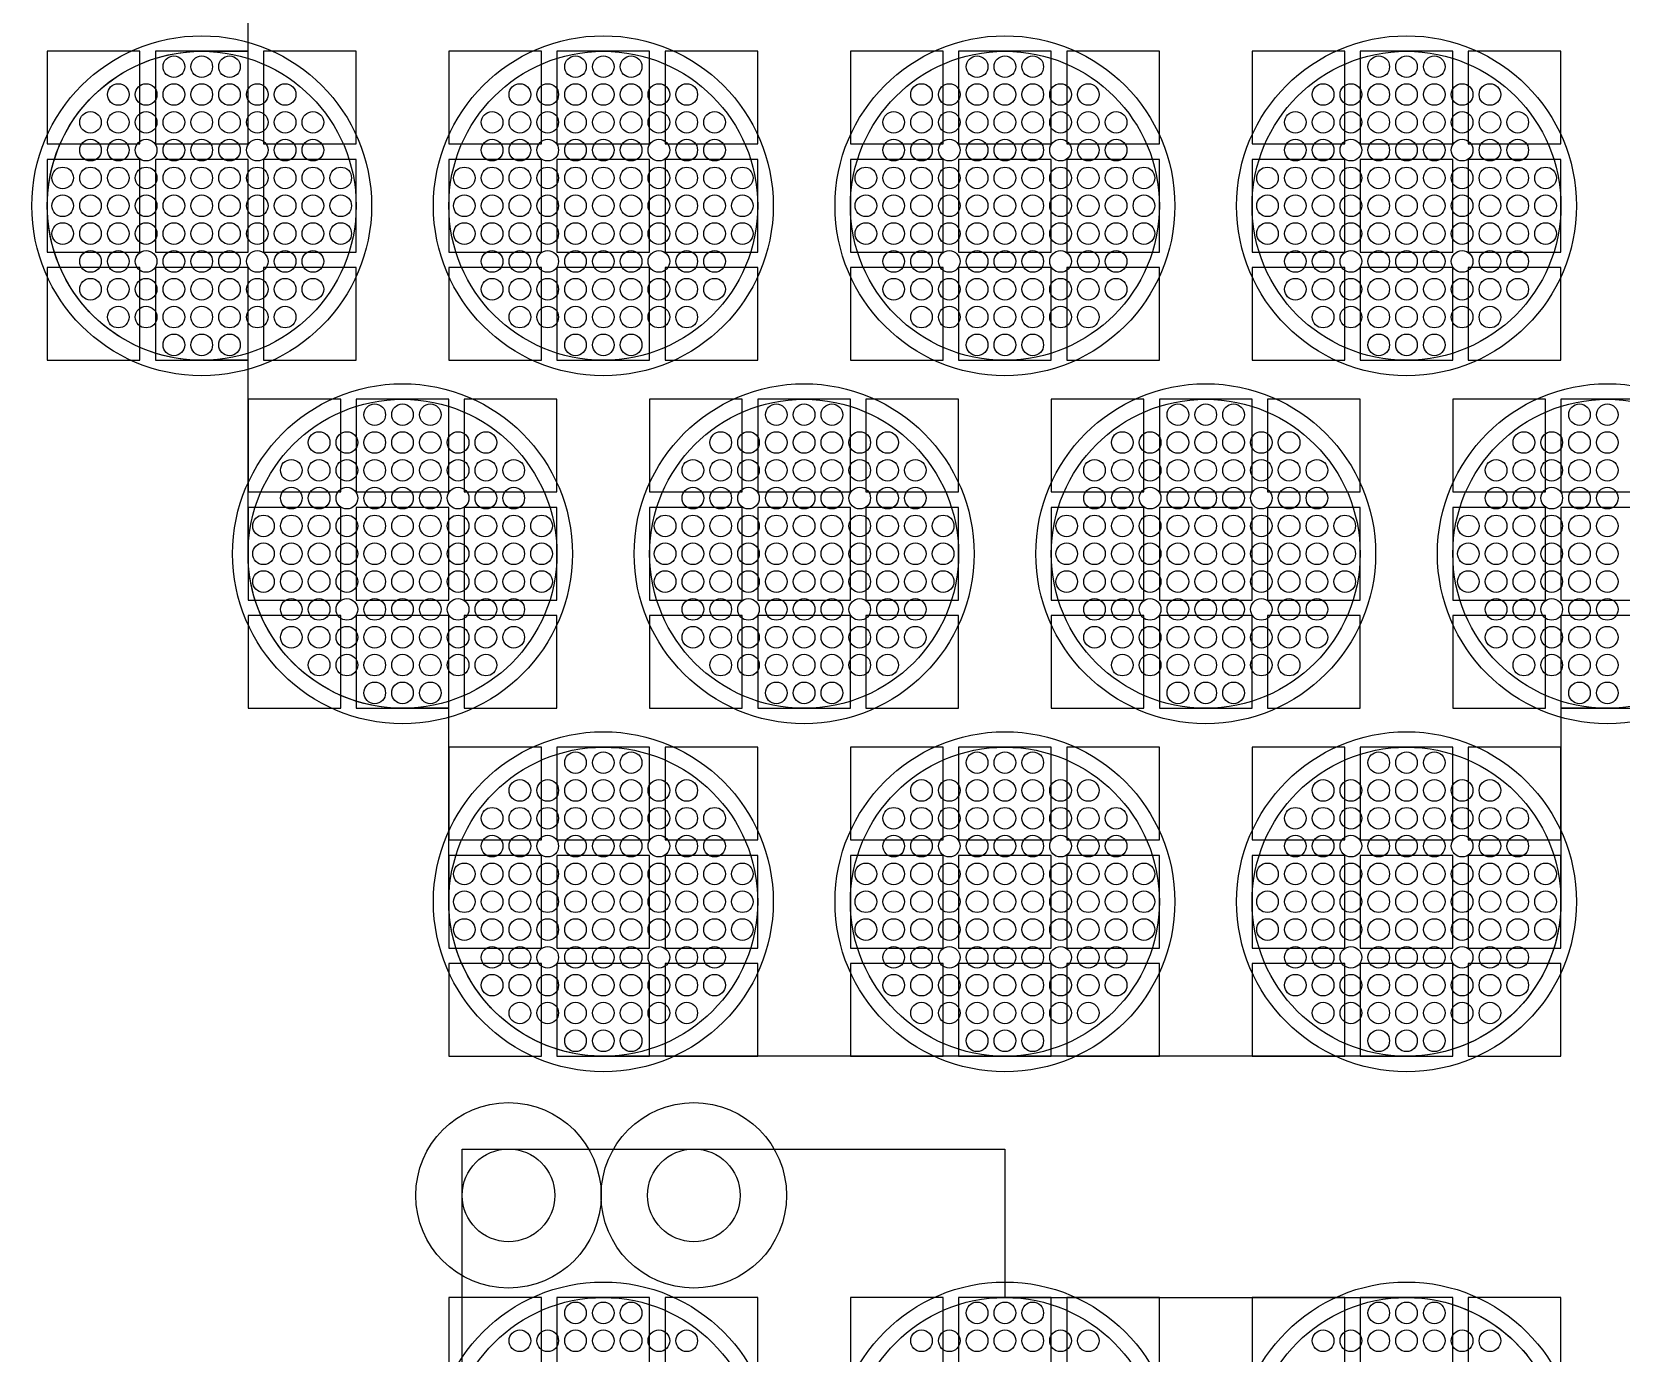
# Model space of a CAD drawing. Extents: x -49 to 54, y -38 to 38.
# Drawn here: x -43.96 to -38.82, y 10.43 to 14.7 of the extents above; entities that cross this region are included whole.
import ezdxf

# ---------------------------------------------------------------- set-up
doc = ezdxf.new("R2010")
doc.units = 0
for name, color, linetype in [('ADHESIVE_VIA_OPENINGS', 30, 'CONTINUOUS'), ('BACK_LAYER', 5, 'CONTINUOUS'), ('COND_LAYER_LOWER_ELECTRODE', 6, 'CONTINUOUS'), ('CONDUCTIVE_LAYER_BACK_LAYER', 2, 'CONTINUOUS'), ('EMITTER', 3, 'CONTINUOUS'), ('LOWER_ELECTRODE', 1, 'CONTINUOUS'), ('SUBSTRATE_VIA', 4, 'CONTINUOUS')]:
    doc.layers.add(name, color=color, linetype=linetype)

msp = doc.modelspace()

# ---------------------------------------------------------------- linework, layer by layer
at = {"layer": 'ADHESIVE_VIA_OPENINGS'}
for centre in [(-42.4209, 10.9366), (-41.8209, 10.9366)]:
    msp.add_circle(centre, 0.3, dxfattribs=at)
at = {"layer": 'BACK_LAYER'}
for points in [[(-43.9139, 14.3384), (-43.6139, 14.3384), (-43.6139, 14.6384), (-43.9139, 14.6384)], [(-43.5639, 14.3384), (-43.2639, 14.3384), (-43.2639, 14.6384), (-43.5639, 14.6384)], [(-43.2139, 14.3384), (-42.9139, 14.3384), (-42.9139, 14.6384), (-43.2139, 14.6384)], [(-42.6139, 14.3384), (-42.3139, 14.3384), (-42.3139, 14.6384), (-42.6139, 14.6384)], [(-42.2639, 14.3384), (-41.9639, 14.3384), (-41.9639, 14.6384), (-42.2639, 14.6384)], [(-41.9139, 14.3384), (-41.6139, 14.3384), (-41.6139, 14.6384), (-41.9139, 14.6384)], [(-41.3139, 14.3384), (-41.0139, 14.3384), (-41.0139, 14.6384), (-41.3139, 14.6384)], [(-40.9639, 14.3384), (-40.6639, 14.3384), (-40.6639, 14.6384), (-40.9639, 14.6384)], [(-40.6139, 14.3384), (-40.3139, 14.3384), (-40.3139, 14.6384), (-40.6139, 14.6384)], [(-40.0139, 14.3384), (-39.7139, 14.3384), (-39.7139, 14.6384), (-40.0139, 14.6384)], [(-39.6639, 14.3384), (-39.3639, 14.3384), (-39.3639, 14.6384), (-39.6639, 14.6384)], [(-39.3139, 14.3384), (-39.0139, 14.3384), (-39.0139, 14.6384), (-39.3139, 14.6384)], [(-43.9139, 13.9884), (-43.6139, 13.9884), (-43.6139, 14.2884), (-43.9139, 14.2884)], [(-43.5639, 13.9884), (-43.2639, 13.9884), (-43.2639, 14.2884), (-43.5639, 14.2884)], [(-43.2139, 13.9884), (-42.9139, 13.9884), (-42.9139, 14.2884), (-43.2139, 14.2884)], [(-42.6139, 13.9884), (-42.3139, 13.9884), (-42.3139, 14.2884), (-42.6139, 14.2884)], [(-42.2639, 13.9884), (-41.9639, 13.9884), (-41.9639, 14.2884), (-42.2639, 14.2884)], [(-41.9139, 13.9884), (-41.6139, 13.9884), (-41.6139, 14.2884), (-41.9139, 14.2884)], [(-41.3139, 13.9884), (-41.0139, 13.9884), (-41.0139, 14.2884), (-41.3139, 14.2884)], [(-40.9639, 13.9884), (-40.6639, 13.9884), (-40.6639, 14.2884), (-40.9639, 14.2884)], [(-40.6139, 13.9884), (-40.3139, 13.9884), (-40.3139, 14.2884), (-40.6139, 14.2884)], [(-40.0139, 13.9884), (-39.7139, 13.9884), (-39.7139, 14.2884), (-40.0139, 14.2884)], [(-39.6639, 13.9884), (-39.3639, 13.9884), (-39.3639, 14.2884), (-39.6639, 14.2884)], [(-39.3139, 13.9884), (-39.0139, 13.9884), (-39.0139, 14.2884), (-39.3139, 14.2884)], [(-43.9139, 13.6384), (-43.6139, 13.6384), (-43.6139, 13.9384), (-43.9139, 13.9384)], [(-43.5639, 13.6384), (-43.2639, 13.6384), (-43.2639, 13.9384), (-43.5639, 13.9384)], [(-43.2139, 13.6384), (-42.9139, 13.6384), (-42.9139, 13.9384), (-43.2139, 13.9384)], [(-42.6139, 13.6384), (-42.3139, 13.6384), (-42.3139, 13.9384), (-42.6139, 13.9384)], [(-42.2639, 13.6384), (-41.9639, 13.6384), (-41.9639, 13.9384), (-42.2639, 13.9384)], [(-41.9139, 13.6384), (-41.6139, 13.6384), (-41.6139, 13.9384), (-41.9139, 13.9384)], [(-41.3139, 13.6384), (-41.0139, 13.6384), (-41.0139, 13.9384), (-41.3139, 13.9384)], [(-40.9639, 13.6384), (-40.6639, 13.6384), (-40.6639, 13.9384), (-40.9639, 13.9384)], [(-40.6139, 13.6384), (-40.3139, 13.6384), (-40.3139, 13.9384), (-40.6139, 13.9384)], [(-40.0139, 13.6384), (-39.7139, 13.6384), (-39.7139, 13.9384), (-40.0139, 13.9384)], [(-39.6639, 13.6384), (-39.3639, 13.6384), (-39.3639, 13.9384), (-39.6639, 13.9384)], [(-39.3139, 13.6384), (-39.0139, 13.6384), (-39.0139, 13.9384), (-39.3139, 13.9384)], [(-43.2639, 13.2125), (-42.9639, 13.2125), (-42.9639, 13.5125), (-43.2639, 13.5125)], [(-42.9139, 13.2125), (-42.6139, 13.2125), (-42.6139, 13.5125), (-42.9139, 13.5125)], [(-42.5639, 13.2125), (-42.2639, 13.2125), (-42.2639, 13.5125), (-42.5639, 13.5125)], [(-41.9639, 13.2125), (-41.6639, 13.2125), (-41.6639, 13.5125), (-41.9639, 13.5125)], [(-41.6139, 13.2125), (-41.3139, 13.2125), (-41.3139, 13.5125), (-41.6139, 13.5125)], [(-41.2639, 13.2125), (-40.9639, 13.2125), (-40.9639, 13.5125), (-41.2639, 13.5125)], [(-40.6639, 13.2125), (-40.3639, 13.2125), (-40.3639, 13.5125), (-40.6639, 13.5125)], [(-40.3139, 13.2125), (-40.0139, 13.2125), (-40.0139, 13.5125), (-40.3139, 13.5125)], [(-39.9639, 13.2125), (-39.6639, 13.2125), (-39.6639, 13.5125), (-39.9639, 13.5125)], [(-39.3639, 13.2125), (-39.0639, 13.2125), (-39.0639, 13.5125), (-39.3639, 13.5125)], [(-39.0139, 13.2125), (-38.7139, 13.2125), (-38.7139, 13.5125), (-39.0139, 13.5125)], [(-43.2639, 12.8625), (-42.9639, 12.8625), (-42.9639, 13.1625), (-43.2639, 13.1625)], [(-42.9139, 12.8625), (-42.6139, 12.8625), (-42.6139, 13.1625), (-42.9139, 13.1625)], [(-42.5639, 12.8625), (-42.2639, 12.8625), (-42.2639, 13.1625), (-42.5639, 13.1625)], [(-41.9639, 12.8625), (-41.6639, 12.8625), (-41.6639, 13.1625), (-41.9639, 13.1625)], [(-41.6139, 12.8625), (-41.3139, 12.8625), (-41.3139, 13.1625), (-41.6139, 13.1625)], [(-41.2639, 12.8625), (-40.9639, 12.8625), (-40.9639, 13.1625), (-41.2639, 13.1625)], [(-40.6639, 12.8625), (-40.3639, 12.8625), (-40.3639, 13.1625), (-40.6639, 13.1625)], [(-40.3139, 12.8625), (-40.0139, 12.8625), (-40.0139, 13.1625), (-40.3139, 13.1625)], [(-39.9639, 12.8625), (-39.6639, 12.8625), (-39.6639, 13.1625), (-39.9639, 13.1625)], [(-39.3639, 12.8625), (-39.0639, 12.8625), (-39.0639, 13.1625), (-39.3639, 13.1625)], [(-39.0139, 12.8625), (-38.7139, 12.8625), (-38.7139, 13.1625), (-39.0139, 13.1625)], [(-43.2639, 12.5125), (-42.9639, 12.5125), (-42.9639, 12.8125), (-43.2639, 12.8125)], [(-42.9139, 12.5125), (-42.6139, 12.5125), (-42.6139, 12.8125), (-42.9139, 12.8125)], [(-42.5639, 12.5125), (-42.2639, 12.5125), (-42.2639, 12.8125), (-42.5639, 12.8125)], [(-41.9639, 12.5125), (-41.6639, 12.5125), (-41.6639, 12.8125), (-41.9639, 12.8125)], [(-41.6139, 12.5125), (-41.3139, 12.5125), (-41.3139, 12.8125), (-41.6139, 12.8125)], [(-41.2639, 12.5125), (-40.9639, 12.5125), (-40.9639, 12.8125), (-41.2639, 12.8125)], [(-40.6639, 12.5125), (-40.3639, 12.5125), (-40.3639, 12.8125), (-40.6639, 12.8125)], [(-40.3139, 12.5125), (-40.0139, 12.5125), (-40.0139, 12.8125), (-40.3139, 12.8125)], [(-39.9639, 12.5125), (-39.6639, 12.5125), (-39.6639, 12.8125), (-39.9639, 12.8125)], [(-39.3639, 12.5125), (-39.0639, 12.5125), (-39.0639, 12.8125), (-39.3639, 12.8125)], [(-39.0139, 12.5125), (-38.7139, 12.5125), (-38.7139, 12.8125), (-39.0139, 12.8125)], [(-42.6139, 12.0867), (-42.3139, 12.0867), (-42.3139, 12.3867), (-42.6139, 12.3867)], [(-42.2639, 12.0867), (-41.9639, 12.0867), (-41.9639, 12.3867), (-42.2639, 12.3867)], [(-41.9139, 12.0867), (-41.6139, 12.0867), (-41.6139, 12.3867), (-41.9139, 12.3867)], [(-41.3139, 12.0867), (-41.0139, 12.0867), (-41.0139, 12.3867), (-41.3139, 12.3867)], [(-40.9639, 12.0867), (-40.6639, 12.0867), (-40.6639, 12.3867), (-40.9639, 12.3867)], [(-40.6139, 12.0867), (-40.3139, 12.0867), (-40.3139, 12.3867), (-40.6139, 12.3867)], [(-40.0139, 12.0867), (-39.7139, 12.0867), (-39.7139, 12.3867), (-40.0139, 12.3867)], [(-39.6639, 12.0867), (-39.3639, 12.0867), (-39.3639, 12.3867), (-39.6639, 12.3867)], [(-39.3139, 12.0867), (-39.0139, 12.0867), (-39.0139, 12.3867), (-39.3139, 12.3867)], [(-42.6139, 11.7367), (-42.3139, 11.7367), (-42.3139, 12.0367), (-42.6139, 12.0367)], [(-42.2639, 11.7367), (-41.9639, 11.7367), (-41.9639, 12.0367), (-42.2639, 12.0367)], [(-41.9139, 11.7367), (-41.6139, 11.7367), (-41.6139, 12.0367), (-41.9139, 12.0367)], [(-41.3139, 11.7367), (-41.0139, 11.7367), (-41.0139, 12.0367), (-41.3139, 12.0367)], [(-40.9639, 11.7367), (-40.6639, 11.7367), (-40.6639, 12.0367), (-40.9639, 12.0367)], [(-40.6139, 11.7367), (-40.3139, 11.7367), (-40.3139, 12.0367), (-40.6139, 12.0367)], [(-40.0139, 11.7367), (-39.7139, 11.7367), (-39.7139, 12.0367), (-40.0139, 12.0367)], [(-39.6639, 11.7367), (-39.3639, 11.7367), (-39.3639, 12.0367), (-39.6639, 12.0367)], [(-39.3139, 11.7367), (-39.0139, 11.7367), (-39.0139, 12.0367), (-39.3139, 12.0367)], [(-42.6139, 11.3867), (-42.3139, 11.3867), (-42.3139, 11.6867), (-42.6139, 11.6867)], [(-42.2639, 11.3867), (-41.9639, 11.3867), (-41.9639, 11.6867), (-42.2639, 11.6867)], [(-41.9139, 11.3867), (-41.6139, 11.3867), (-41.6139, 11.6867), (-41.9139, 11.6867)], [(-41.3139, 11.3867), (-41.0139, 11.3867), (-41.0139, 11.6867), (-41.3139, 11.6867)], [(-40.9639, 11.3867), (-40.6639, 11.3867), (-40.6639, 11.6867), (-40.9639, 11.6867)], [(-40.6139, 11.3867), (-40.3139, 11.3867), (-40.3139, 11.6867), (-40.6139, 11.6867)], [(-40.0139, 11.3867), (-39.7139, 11.3867), (-39.7139, 11.6867), (-40.0139, 11.6867)], [(-39.6639, 11.3867), (-39.3639, 11.3867), (-39.3639, 11.6867), (-39.6639, 11.6867)], [(-39.3139, 11.3867), (-39.0139, 11.3867), (-39.0139, 11.6867), (-39.3139, 11.6867)], [(-42.6139, 10.3063), (-42.3139, 10.3063), (-42.3139, 10.6063), (-42.6139, 10.6063)], [(-42.2639, 10.3063), (-41.9639, 10.3063), (-41.9639, 10.6063), (-42.2639, 10.6063)], [(-41.9139, 10.3063), (-41.6139, 10.3063), (-41.6139, 10.6063), (-41.9139, 10.6063)], [(-41.3139, 10.3063), (-41.0139, 10.3063), (-41.0139, 10.6063), (-41.3139, 10.6063)], [(-40.9639, 10.3063), (-40.6639, 10.3063), (-40.6639, 10.6063), (-40.9639, 10.6063)], [(-40.6139, 10.3063), (-40.3139, 10.3063), (-40.3139, 10.6063), (-40.6139, 10.6063)], [(-40.0139, 10.3063), (-39.7139, 10.3063), (-39.7139, 10.6063), (-40.0139, 10.6063)], [(-39.6639, 10.3063), (-39.3639, 10.3063), (-39.3639, 10.6063), (-39.6639, 10.6063)], [(-39.3139, 10.3063), (-39.0139, 10.3063), (-39.0139, 10.6063), (-39.3139, 10.6063)]]:
    msp.add_lwpolyline(points, close=True, dxfattribs=at)
at = {"layer": 'COND_LAYER_LOWER_ELECTRODE'}
for centre in [(-43.4139, 14.1384), (-42.1139, 14.1384), (-40.8139, 14.1384), (-39.5139, 14.1384), (-42.7639, 13.0125), (-41.4639, 13.0125), (-40.1639, 13.0125), (-38.8639, 13.0125), (-42.1139, 11.8867), (-40.8139, 11.8867), (-39.5139, 11.8867), (-42.1139, 10.1063), (-40.8139, 10.1063), (-39.5139, 10.1063)]:
    msp.add_circle(centre, 0.55, dxfattribs=at)
at = {"layer": 'CONDUCTIVE_LAYER_BACK_LAYER'}
for points in [[(-38.8143, 12.515), (-38.8341, 12.5134), (-38.854, 12.5126), (-39.0139, 12.5126), (-39.0139, 11.8867), (-39.0143, 11.8668), (-39.0155, 11.847), (-39.0175, 11.8272), (-39.0203, 11.8075), (-39.0238, 11.7879), (-39.0281, 11.7685), (-39.0332, 11.7493), (-39.039, 11.7303), (-39.0456, 11.7115), (-39.053, 11.6931), (-39.061, 11.6749), (-39.0698, 11.657), (-39.0793, 11.6396), (-39.0894, 11.6225), (-39.1003, 11.6058), (-39.1118, 11.5896), (-39.1239, 11.5738), (-39.1367, 11.5586), (-39.15, 11.5438), (-39.1639, 11.5296), (-39.1784, 11.516), (-39.1934, 11.503), (-39.2089, 11.4905), (-39.2249, 11.4787), (-39.2413, 11.4675), (-39.2582, 11.457), (-39.2755, 11.4472), (-39.2932, 11.4381), (-39.3112, 11.4297), (-39.3295, 11.422), (-39.3481, 11.415), (-39.367, 11.4088), (-39.3861, 11.4033), (-39.4054, 11.3986), (-39.4249, 11.3947), (-39.4446, 11.3915), (-39.4643, 11.3892), (-39.4841, 11.3876), (-39.504, 11.3868), (-42.1239, 11.3868), (-42.1437, 11.3876), (-42.1636, 11.3892), (-42.1833, 11.3915), (-42.2029, 11.3947), (-42.2224, 11.3986), (-42.2417, 11.4033), (-42.2609, 11.4088), (-42.2797, 11.415), (-42.2984, 11.422), (-42.3167, 11.4297), (-42.3347, 11.4381), (-42.3524, 11.4472), (-42.3697, 11.457), (-42.3865, 11.4675), (-42.403, 11.4787), (-42.419, 11.4905), (-42.4345, 11.503), (-42.4495, 11.516), (-42.464, 11.5296), (-42.4779, 11.5438), (-42.4912, 11.5586), (-42.504, 11.5738), (-42.5161, 11.5896), (-42.5276, 11.6058), (-42.5384, 11.6225), (-42.5486, 11.6396), (-42.5581, 11.657), (-42.5669, 11.6749), (-42.5749, 11.6931), (-42.5823, 11.7115), (-42.5888, 11.7303), (-42.5947, 11.7493), (-42.5998, 11.7685), (-42.6041, 11.7879), (-42.6076, 11.8075), (-42.6104, 11.8272), (-42.6124, 11.847), (-42.6135, 11.8668), (-42.6139, 11.8867), (-42.6139, 12.5126), (-42.7739, 12.5126), (-42.7937, 12.5134), (-42.8136, 12.515), (-42.8333, 12.5174), (-42.8529, 12.5205), (-42.8724, 12.5244), (-42.8917, 12.5291), (-42.9109, 12.5346), (-42.9297, 12.5408), (-42.9484, 12.5478), (-42.9667, 12.5555), (-42.9847, 12.5639), (-43.0024, 12.573), (-43.0197, 12.5829), (-43.0365, 12.5934), (-43.053, 12.6045), (-43.069, 12.6164), (-43.0845, 12.6288), (-43.0995, 12.6418), (-43.114, 12.6555), (-43.1279, 12.6697), (-43.1412, 12.6844), (-43.154, 12.6997), (-43.1661, 12.7154), (-43.1776, 12.7317), (-43.1884, 12.7483), (-43.1986, 12.7654), (-43.2081, 12.7829), (-43.2169, 12.8007), (-43.2249, 12.8189), (-43.2323, 12.8374), (-43.2388, 12.8561), (-43.2447, 12.8751), (-43.2498, 12.8944), (-43.2541, 12.9138), (-43.2576, 12.9333), (-43.2604, 12.953), (-43.2624, 12.9728), (-43.2635, 12.9927), (-43.2639, 13.0125), (-43.2639, 13.6385), (-43.4239, 13.6385), (-43.4437, 13.6393), (-43.4636, 13.6408), (-43.4833, 13.6432), (-43.5029, 13.6463), (-43.5224, 13.6503), (-43.5417, 13.655), (-43.5609, 13.6604), (-43.5797, 13.6667), (-43.5984, 13.6736), (-43.6167, 13.6813), (-43.6347, 13.6897), (-43.6524, 13.6989), (-43.6697, 13.7087), (-43.6865, 13.7192), (-43.703, 13.7304), (-43.719, 13.7422), (-43.7345, 13.7546), (-43.7495, 13.7677), (-43.764, 13.7813), (-43.7779, 13.7955), (-43.7912, 13.8103), (-43.804, 13.8255), (-43.8161, 13.8413), (-43.8276, 13.8575), (-43.8384, 13.8742), (-43.8486, 13.8912), (-43.8581, 13.9087), (-43.8669, 13.9266), (-43.8749, 13.9447), (-43.8823, 13.9632), (-43.8888, 13.982), (-43.8947, 14.001), (-43.8998, 14.0202), (-43.9041, 14.0396), (-43.9076, 14.0592), (-43.9104, 14.0789), (-43.9124, 14.0986), (-43.9135, 14.1185), (-43.9139, 14.1384), (-43.9135, 14.1582), (-43.9124, 14.1781), (-43.9104, 14.1979), (-43.9076, 14.2176), (-43.9041, 14.2371), (-43.8998, 14.2565), (-43.8947, 14.2758), (-43.8888, 14.2948), (-43.8823, 14.3135), (-43.8749, 14.332), (-43.8669, 14.3502), (-43.8581, 14.368), (-43.8486, 14.3855), (-43.8384, 14.4026), (-43.8276, 14.4192), (-43.8161, 14.4355), (-43.804, 14.4512), (-43.7912, 14.4665), (-43.7779, 14.4812), (-43.764, 14.4954), (-43.7495, 14.509), (-43.7345, 14.5221), (-43.719, 14.5345), (-43.703, 14.5463), (-43.6865, 14.5575), (-43.6697, 14.568), (-43.6524, 14.5779), (-43.6347, 14.587), (-43.6167, 14.5954), (-43.5984, 14.6031), (-43.5797, 14.6101), (-43.5609, 14.6163), (-43.5417, 14.6218), (-43.5224, 14.6265), (-43.5029, 14.6304), (-43.4833, 14.6335), (-43.4636, 14.6359), (-43.4437, 14.6375), (-43.4239, 14.6383), (-43.2639, 14.6383), (-43.2639, 15.2642)], [(-42.5709, 10.3091), (-42.5709, 11.0866), (-40.8139, 11.0866), (-40.8139, 10.6062), (-39.504, 10.6062), (-39.4841, 10.6054), (-39.4643, 10.6038), (-39.4446, 10.6015), (-39.4249, 10.5983), (-39.4054, 10.5944), (-39.3861, 10.5897), (-39.367, 10.5842), (-39.3481, 10.578), (-39.3295, 10.5711), (-39.3112, 10.5634), (-39.2932, 10.5549), (-39.2755, 10.5458), (-39.2582, 10.536), (-39.2413, 10.5255), (-39.2249, 10.5143), (-39.2089, 10.5025), (-39.1934, 10.49), (-39.1784, 10.477), (-39.1639, 10.4634), (-39.15, 10.4492), (-39.1367, 10.4344), (-39.1239, 10.4192)]]:
    msp.add_lwpolyline(points, dxfattribs=at)
at = {"layer": 'EMITTER'}
for centre in [(-43.4139, 14.1384), (-42.1139, 14.1384), (-40.8139, 14.1384), (-39.5139, 14.1384), (-42.7639, 13.0125), (-41.4639, 13.0125), (-40.1639, 13.0125), (-38.8639, 13.0125), (-42.1139, 11.8867), (-40.8139, 11.8867), (-39.5139, 11.8867), (-42.1139, 10.1063), (-40.8139, 10.1063), (-39.5139, 10.1063)]:
    msp.add_circle(centre, 0.5, dxfattribs=at)
at = {"layer": 'LOWER_ELECTRODE'}
for centre in [(-43.5039, 14.5884), (-43.4139, 14.5884), (-43.3239, 14.5884), (-42.2039, 14.5884), (-42.1139, 14.5884), (-42.0239, 14.5884), (-40.9039, 14.5884), (-40.8139, 14.5884), (-40.7239, 14.5884), (-39.6039, 14.5884), (-39.5139, 14.5884), (-39.4239, 14.5884), (-43.6839, 14.4984), (-43.5939, 14.4984), (-43.5039, 14.4984), (-43.4139, 14.4984), (-43.3239, 14.4984), (-43.2339, 14.4984), (-43.1439, 14.4984), (-42.3839, 14.4984), (-42.2939, 14.4984), (-42.2039, 14.4984), (-42.1139, 14.4984), (-42.0239, 14.4984), (-41.9339, 14.4984), (-41.8439, 14.4984), (-41.0839, 14.4984), (-40.9939, 14.4984), (-40.9039, 14.4984), (-40.8139, 14.4984), (-40.7239, 14.4984), (-40.6339, 14.4984), (-40.5439, 14.4984), (-39.7839, 14.4984), (-39.6939, 14.4984), (-39.6039, 14.4984), (-39.5139, 14.4984), (-39.4239, 14.4984), (-39.3339, 14.4984), (-39.2439, 14.4984), (-43.7739, 14.4084), (-43.6839, 14.4084), (-43.5939, 14.4084), (-43.5039, 14.4084), (-43.4139, 14.4084), (-43.3239, 14.4084), (-43.2339, 14.4084), (-43.1439, 14.4084), (-43.0539, 14.4084), (-42.4739, 14.4084), (-42.3839, 14.4084), (-42.2939, 14.4084), (-42.2039, 14.4084), (-42.1139, 14.4084), (-42.0239, 14.4084), (-41.9339, 14.4084), (-41.8439, 14.4084), (-41.7539, 14.4084), (-41.1739, 14.4084), (-41.0839, 14.4084), (-40.9939, 14.4084), (-40.9039, 14.4084), (-40.8139, 14.4084), (-40.7239, 14.4084), (-40.6339, 14.4084), (-40.5439, 14.4084), (-40.4539, 14.4084), (-39.8739, 14.4084), (-39.7839, 14.4084), (-39.6939, 14.4084), (-39.6039, 14.4084), (-39.5139, 14.4084), (-39.4239, 14.4084), (-39.3339, 14.4084), (-39.2439, 14.4084), (-39.1539, 14.4084), (-43.7739, 14.3184), (-43.6839, 14.3184), (-43.5939, 14.3184), (-43.5039, 14.3184), (-43.4139, 14.3184), (-43.3239, 14.3184), (-43.2339, 14.3184), (-43.1439, 14.3184), (-43.0539, 14.3184), (-42.4739, 14.3184), (-42.3839, 14.3184), (-42.2939, 14.3184), (-42.2039, 14.3184), (-42.1139, 14.3184), (-42.0239, 14.3184), (-41.9339, 14.3184), (-41.8439, 14.3184), (-41.7539, 14.3184), (-41.1739, 14.3184), (-41.0839, 14.3184), (-40.9939, 14.3184), (-40.9039, 14.3184), (-40.8139, 14.3184), (-40.7239, 14.3184), (-40.6339, 14.3184), (-40.5439, 14.3184), (-40.4539, 14.3184), (-39.8739, 14.3184), (-39.7839, 14.3184), (-39.6939, 14.3184), (-39.6039, 14.3184), (-39.5139, 14.3184), (-39.4239, 14.3184), (-39.3339, 14.3184), (-39.2439, 14.3184), (-39.1539, 14.3184), (-43.8639, 14.2284), (-43.7739, 14.2284), (-43.6839, 14.2284), (-43.5939, 14.2284), (-43.5039, 14.2284), (-43.4139, 14.2284), (-43.3239, 14.2284), (-43.2339, 14.2284), (-43.1439, 14.2284), (-43.0539, 14.2284), (-42.9639, 14.2284), (-42.5639, 14.2284), (-42.4739, 14.2284), (-42.3839, 14.2284), (-42.2939, 14.2284), (-42.2039, 14.2284), (-42.1139, 14.2284), (-42.0239, 14.2284), (-41.9339, 14.2284), (-41.8439, 14.2284), (-41.7539, 14.2284), (-41.6639, 14.2284), (-41.2639, 14.2284), (-41.1739, 14.2284), (-41.0839, 14.2284), (-40.9939, 14.2284), (-40.9039, 14.2284), (-40.8139, 14.2284), (-40.7239, 14.2284), (-40.6339, 14.2284), (-40.5439, 14.2284), (-40.4539, 14.2284), (-40.3639, 14.2284), (-39.9639, 14.2284), (-39.8739, 14.2284), (-39.7839, 14.2284), (-39.6939, 14.2284), (-39.6039, 14.2284), (-39.5139, 14.2284), (-39.4239, 14.2284), (-39.3339, 14.2284), (-39.2439, 14.2284), (-39.1539, 14.2284), (-39.0639, 14.2284), (-43.8639, 14.1384), (-43.7739, 14.1384), (-43.6839, 14.1384), (-43.5939, 14.1384), (-43.5039, 14.1384), (-43.4139, 14.1384), (-43.3239, 14.1384), (-43.2339, 14.1384), (-43.1439, 14.1384), (-43.0539, 14.1384), (-42.9639, 14.1384), (-42.5639, 14.1384), (-42.4739, 14.1384), (-42.3839, 14.1384), (-42.2939, 14.1384), (-42.2039, 14.1384), (-42.1139, 14.1384), (-42.0239, 14.1384), (-41.9339, 14.1384), (-41.8439, 14.1384), (-41.7539, 14.1384), (-41.6639, 14.1384), (-41.2639, 14.1384), (-41.1739, 14.1384), (-41.0839, 14.1384), (-40.9939, 14.1384), (-40.9039, 14.1384), (-40.8139, 14.1384), (-40.7239, 14.1384), (-40.6339, 14.1384), (-40.5439, 14.1384), (-40.4539, 14.1384), (-40.3639, 14.1384), (-39.9639, 14.1384), (-39.8739, 14.1384), (-39.7839, 14.1384), (-39.6939, 14.1384), (-39.6039, 14.1384), (-39.5139, 14.1384), (-39.4239, 14.1384), (-39.3339, 14.1384), (-39.2439, 14.1384), (-39.1539, 14.1384), (-39.0639, 14.1384), (-43.8639, 14.0484), (-43.7739, 14.0484), (-43.6839, 14.0484), (-43.5939, 14.0484), (-43.5039, 14.0484), (-43.4139, 14.0484), (-43.3239, 14.0484), (-43.2339, 14.0484), (-43.1439, 14.0484), (-43.0539, 14.0484), (-42.9639, 14.0484), (-42.5639, 14.0484), (-42.4739, 14.0484), (-42.3839, 14.0484), (-42.2939, 14.0484), (-42.2039, 14.0484), (-42.1139, 14.0484), (-42.0239, 14.0484), (-41.9339, 14.0484), (-41.8439, 14.0484), (-41.7539, 14.0484), (-41.6639, 14.0484), (-41.2639, 14.0484), (-41.1739, 14.0484), (-41.0839, 14.0484), (-40.9939, 14.0484), (-40.9039, 14.0484), (-40.8139, 14.0484), (-40.7239, 14.0484), (-40.6339, 14.0484), (-40.5439, 14.0484), (-40.4539, 14.0484), (-40.3639, 14.0484), (-39.9639, 14.0484), (-39.8739, 14.0484), (-39.7839, 14.0484), (-39.6939, 14.0484), (-39.6039, 14.0484), (-39.5139, 14.0484), (-39.4239, 14.0484), (-39.3339, 14.0484), (-39.2439, 14.0484), (-39.1539, 14.0484), (-39.0639, 14.0484), (-43.7739, 13.9584), (-43.6839, 13.9584), (-43.5939, 13.9584), (-43.5039, 13.9584), (-43.4139, 13.9584), (-43.3239, 13.9584), (-43.2339, 13.9584), (-43.1439, 13.9584), (-43.0539, 13.9584), (-42.4739, 13.9584), (-42.3839, 13.9584), (-42.2939, 13.9584), (-42.2039, 13.9584), (-42.1139, 13.9584), (-42.0239, 13.9584), (-41.9339, 13.9584), (-41.8439, 13.9584), (-41.7539, 13.9584), (-41.1739, 13.9584), (-41.0839, 13.9584), (-40.9939, 13.9584), (-40.9039, 13.9584), (-40.8139, 13.9584), (-40.7239, 13.9584), (-40.6339, 13.9584), (-40.5439, 13.9584), (-40.4539, 13.9584), (-39.8739, 13.9584), (-39.7839, 13.9584), (-39.6939, 13.9584), (-39.6039, 13.9584), (-39.5139, 13.9584), (-39.4239, 13.9584), (-39.3339, 13.9584), (-39.2439, 13.9584), (-39.1539, 13.9584), (-43.7739, 13.8684), (-43.6839, 13.8684), (-43.5939, 13.8684), (-43.5039, 13.8684), (-43.4139, 13.8684), (-43.3239, 13.8684), (-43.2339, 13.8684), (-43.1439, 13.8684), (-43.0539, 13.8684), (-42.4739, 13.8684), (-42.3839, 13.8684), (-42.2939, 13.8684), (-42.2039, 13.8684), (-42.1139, 13.8684), (-42.0239, 13.8684), (-41.9339, 13.8684), (-41.8439, 13.8684), (-41.7539, 13.8684), (-41.1739, 13.8684), (-41.0839, 13.8684), (-40.9939, 13.8684), (-40.9039, 13.8684), (-40.8139, 13.8684), (-40.7239, 13.8684), (-40.6339, 13.8684), (-40.5439, 13.8684), (-40.4539, 13.8684), (-39.8739, 13.8684), (-39.7839, 13.8684), (-39.6939, 13.8684), (-39.6039, 13.8684), (-39.5139, 13.8684), (-39.4239, 13.8684), (-39.3339, 13.8684), (-39.2439, 13.8684), (-39.1539, 13.8684), (-43.6839, 13.7784), (-43.5939, 13.7784), (-43.5039, 13.7784), (-43.4139, 13.7784), (-43.3239, 13.7784), (-43.2339, 13.7784), (-43.1439, 13.7784), (-42.3839, 13.7784), (-42.2939, 13.7784), (-42.2039, 13.7784), (-42.1139, 13.7784), (-42.0239, 13.7784), (-41.9339, 13.7784), (-41.8439, 13.7784), (-41.0839, 13.7784), (-40.9939, 13.7784), (-40.9039, 13.7784), (-40.8139, 13.7784), (-40.7239, 13.7784), (-40.6339, 13.7784), (-40.5439, 13.7784), (-39.7839, 13.7784), (-39.6939, 13.7784), (-39.6039, 13.7784), (-39.5139, 13.7784), (-39.4239, 13.7784), (-39.3339, 13.7784), (-39.2439, 13.7784), (-43.5039, 13.6884), (-43.4139, 13.6884), (-43.3239, 13.6884), (-42.2039, 13.6884), (-42.1139, 13.6884), (-42.0239, 13.6884), (-40.9039, 13.6884), (-40.8139, 13.6884), (-40.7239, 13.6884), (-39.6039, 13.6884), (-39.5139, 13.6884), (-39.4239, 13.6884), (-42.8539, 13.4625), (-42.7639, 13.4625), (-42.6739, 13.4625), (-41.5539, 13.4625), (-41.4639, 13.4625), (-41.3739, 13.4625), (-40.2539, 13.4625), (-40.1639, 13.4625), (-40.0739, 13.4625), (-38.9539, 13.4625), (-38.8639, 13.4625), (-43.0339, 13.3725), (-42.9439, 13.3725), (-42.8539, 13.3725), (-42.7639, 13.3725), (-42.6739, 13.3725), (-42.5839, 13.3725), (-42.4939, 13.3725), (-41.7339, 13.3725), (-41.6439, 13.3725), (-41.5539, 13.3725), (-41.4639, 13.3725), (-41.3739, 13.3725), (-41.2839, 13.3725), (-41.1939, 13.3725), (-40.4339, 13.3725), (-40.3439, 13.3725), (-40.2539, 13.3725), (-40.1639, 13.3725), (-40.0739, 13.3725), (-39.9839, 13.3725), (-39.8939, 13.3725), (-39.1339, 13.3725), (-39.0439, 13.3725), (-38.9539, 13.3725), (-38.8639, 13.3725), (-43.1239, 13.2825), (-43.0339, 13.2825), (-42.9439, 13.2825), (-42.8539, 13.2825), (-42.7639, 13.2825), (-42.6739, 13.2825), (-42.5839, 13.2825), (-42.4939, 13.2825), (-42.4039, 13.2825), (-41.8239, 13.2825), (-41.7339, 13.2825), (-41.6439, 13.2825), (-41.5539, 13.2825), (-41.4639, 13.2825), (-41.3739, 13.2825), (-41.2839, 13.2825), (-41.1939, 13.2825), (-41.1039, 13.2825), (-40.5239, 13.2825), (-40.4339, 13.2825), (-40.3439, 13.2825), (-40.2539, 13.2825), (-40.1639, 13.2825), (-40.0739, 13.2825), (-39.9839, 13.2825), (-39.8939, 13.2825), (-39.8039, 13.2825), (-39.2239, 13.2825), (-39.1339, 13.2825), (-39.0439, 13.2825), (-38.9539, 13.2825), (-38.8639, 13.2825), (-43.1239, 13.1925), (-43.0339, 13.1925), (-42.9439, 13.1925), (-42.8539, 13.1925), (-42.7639, 13.1925), (-42.6739, 13.1925), (-42.5839, 13.1925), (-42.4939, 13.1925), (-42.4039, 13.1925), (-41.8239, 13.1925), (-41.7339, 13.1925), (-41.6439, 13.1925), (-41.5539, 13.1925), (-41.4639, 13.1925), (-41.3739, 13.1925), (-41.2839, 13.1925), (-41.1939, 13.1925), (-41.1039, 13.1925), (-40.5239, 13.1925), (-40.4339, 13.1925), (-40.3439, 13.1925), (-40.2539, 13.1925), (-40.1639, 13.1925), (-40.0739, 13.1925), (-39.9839, 13.1925), (-39.8939, 13.1925), (-39.8039, 13.1925), (-39.2239, 13.1925), (-39.1339, 13.1925), (-39.0439, 13.1925), (-38.9539, 13.1925), (-38.8639, 13.1925), (-43.2139, 13.1025), (-43.1239, 13.1025), (-43.0339, 13.1025), (-42.9439, 13.1025), (-42.8539, 13.1025), (-42.7639, 13.1025), (-42.6739, 13.1025), (-42.5839, 13.1025), (-42.4939, 13.1025), (-42.4039, 13.1025), (-42.3139, 13.1025), (-41.9139, 13.1025), (-41.8239, 13.1025), (-41.7339, 13.1025), (-41.6439, 13.1025), (-41.5539, 13.1025), (-41.4639, 13.1025), (-41.3739, 13.1025), (-41.2839, 13.1025), (-41.1939, 13.1025), (-41.1039, 13.1025), (-41.0139, 13.1025), (-40.6139, 13.1025), (-40.5239, 13.1025), (-40.4339, 13.1025), (-40.3439, 13.1025), (-40.2539, 13.1025), (-40.1639, 13.1025), (-40.0739, 13.1025), (-39.9839, 13.1025), (-39.8939, 13.1025), (-39.8039, 13.1025), (-39.7139, 13.1025), (-39.3139, 13.1025), (-39.2239, 13.1025), (-39.1339, 13.1025), (-39.0439, 13.1025), (-38.9539, 13.1025), (-38.8639, 13.1025), (-43.2139, 13.0125), (-43.1239, 13.0125), (-43.0339, 13.0125), (-42.9439, 13.0125), (-42.8539, 13.0125), (-42.7639, 13.0125), (-42.6739, 13.0125), (-42.5839, 13.0125), (-42.4939, 13.0125), (-42.4039, 13.0125), (-42.3139, 13.0125), (-41.9139, 13.0125), (-41.8239, 13.0125), (-41.7339, 13.0125), (-41.6439, 13.0125), (-41.5539, 13.0125), (-41.4639, 13.0125), (-41.3739, 13.0125), (-41.2839, 13.0125), (-41.1939, 13.0125), (-41.1039, 13.0125), (-41.0139, 13.0125), (-40.6139, 13.0125), (-40.5239, 13.0125), (-40.4339, 13.0125), (-40.3439, 13.0125), (-40.2539, 13.0125), (-40.1639, 13.0125), (-40.0739, 13.0125), (-39.9839, 13.0125), (-39.8939, 13.0125), (-39.8039, 13.0125), (-39.7139, 13.0125), (-39.3139, 13.0125), (-39.2239, 13.0125), (-39.1339, 13.0125), (-39.0439, 13.0125), (-38.9539, 13.0125), (-38.8639, 13.0125), (-43.2139, 12.9225), (-43.1239, 12.9225), (-43.0339, 12.9225), (-42.9439, 12.9225), (-42.8539, 12.9225), (-42.7639, 12.9225), (-42.6739, 12.9225), (-42.5839, 12.9225), (-42.4939, 12.9225), (-42.4039, 12.9225), (-42.3139, 12.9225), (-41.9139, 12.9225), (-41.8239, 12.9225), (-41.7339, 12.9225), (-41.6439, 12.9225), (-41.5539, 12.9225), (-41.4639, 12.9225), (-41.3739, 12.9225), (-41.2839, 12.9225), (-41.1939, 12.9225), (-41.1039, 12.9225), (-41.0139, 12.9225), (-40.6139, 12.9225), (-40.5239, 12.9225), (-40.4339, 12.9225), (-40.3439, 12.9225), (-40.2539, 12.9225), (-40.1639, 12.9225), (-40.0739, 12.9225), (-39.9839, 12.9225), (-39.8939, 12.9225), (-39.8039, 12.9225), (-39.7139, 12.9225), (-39.3139, 12.9225), (-39.2239, 12.9225), (-39.1339, 12.9225), (-39.0439, 12.9225), (-38.9539, 12.9225), (-38.8639, 12.9225), (-43.1239, 12.8325), (-43.0339, 12.8325), (-42.9439, 12.8325), (-42.8539, 12.8325), (-42.7639, 12.8325), (-42.6739, 12.8325), (-42.5839, 12.8325), (-42.4939, 12.8325), (-42.4039, 12.8325), (-41.8239, 12.8325), (-41.7339, 12.8325), (-41.6439, 12.8325), (-41.5539, 12.8325), (-41.4639, 12.8325), (-41.3739, 12.8325), (-41.2839, 12.8325), (-41.1939, 12.8325), (-41.1039, 12.8325), (-40.5239, 12.8325), (-40.4339, 12.8325), (-40.3439, 12.8325), (-40.2539, 12.8325), (-40.1639, 12.8325), (-40.0739, 12.8325), (-39.9839, 12.8325), (-39.8939, 12.8325), (-39.8039, 12.8325), (-39.2239, 12.8325), (-39.1339, 12.8325), (-39.0439, 12.8325), (-38.9539, 12.8325), (-38.8639, 12.8325), (-43.1239, 12.7425), (-43.0339, 12.7425), (-42.9439, 12.7425), (-42.8539, 12.7425), (-42.7639, 12.7425), (-42.6739, 12.7425), (-42.5839, 12.7425), (-42.4939, 12.7425), (-42.4039, 12.7425), (-41.8239, 12.7425), (-41.7339, 12.7425), (-41.6439, 12.7425), (-41.5539, 12.7425), (-41.4639, 12.7425), (-41.3739, 12.7425), (-41.2839, 12.7425), (-41.1939, 12.7425), (-41.1039, 12.7425), (-40.5239, 12.7425), (-40.4339, 12.7425), (-40.3439, 12.7425), (-40.2539, 12.7425), (-40.1639, 12.7425), (-40.0739, 12.7425), (-39.9839, 12.7425), (-39.8939, 12.7425), (-39.8039, 12.7425), (-39.2239, 12.7425), (-39.1339, 12.7425), (-39.0439, 12.7425), (-38.9539, 12.7425), (-38.8639, 12.7425), (-43.0339, 12.6525), (-42.9439, 12.6525), (-42.8539, 12.6525), (-42.7639, 12.6525), (-42.6739, 12.6525), (-42.5839, 12.6525), (-42.4939, 12.6525), (-41.7339, 12.6525), (-41.6439, 12.6525), (-41.5539, 12.6525), (-41.4639, 12.6525), (-41.3739, 12.6525), (-41.2839, 12.6525), (-41.1939, 12.6525), (-40.4339, 12.6525), (-40.3439, 12.6525), (-40.2539, 12.6525), (-40.1639, 12.6525), (-40.0739, 12.6525), (-39.9839, 12.6525), (-39.8939, 12.6525), (-39.1339, 12.6525), (-39.0439, 12.6525), (-38.9539, 12.6525), (-38.8639, 12.6525), (-42.8539, 12.5625), (-42.7639, 12.5625), (-42.6739, 12.5625), (-41.5539, 12.5625), (-41.4639, 12.5625), (-41.3739, 12.5625), (-40.2539, 12.5625), (-40.1639, 12.5625), (-40.0739, 12.5625), (-38.9539, 12.5625), (-38.8639, 12.5625), (-42.2039, 12.3367), (-42.1139, 12.3367), (-42.0239, 12.3367), (-40.9039, 12.3367), (-40.8139, 12.3367), (-40.7239, 12.3367), (-39.6039, 12.3367), (-39.5139, 12.3367), (-39.4239, 12.3367), (-42.3839, 12.2467), (-42.2939, 12.2467), (-42.2039, 12.2467), (-42.1139, 12.2467), (-42.0239, 12.2467), (-41.9339, 12.2467), (-41.8439, 12.2467), (-41.0839, 12.2467), (-40.9939, 12.2467), (-40.9039, 12.2467), (-40.8139, 12.2467), (-40.7239, 12.2467), (-40.6339, 12.2467), (-40.5439, 12.2467), (-39.7839, 12.2467), (-39.6939, 12.2467), (-39.6039, 12.2467), (-39.5139, 12.2467), (-39.4239, 12.2467), (-39.3339, 12.2467), (-39.2439, 12.2467), (-42.4739, 12.1567), (-42.3839, 12.1567), (-42.2939, 12.1567), (-42.2039, 12.1567), (-42.1139, 12.1567), (-42.0239, 12.1567), (-41.9339, 12.1567), (-41.8439, 12.1567), (-41.7539, 12.1567), (-41.1739, 12.1567), (-41.0839, 12.1567), (-40.9939, 12.1567), (-40.9039, 12.1567), (-40.8139, 12.1567), (-40.7239, 12.1567), (-40.6339, 12.1567), (-40.5439, 12.1567), (-40.4539, 12.1567), (-39.8739, 12.1567), (-39.7839, 12.1567), (-39.6939, 12.1567), (-39.6039, 12.1567), (-39.5139, 12.1567), (-39.4239, 12.1567), (-39.3339, 12.1567), (-39.2439, 12.1567), (-39.1539, 12.1567), (-42.4739, 12.0667), (-42.3839, 12.0667), (-42.2939, 12.0667), (-42.2039, 12.0667), (-42.1139, 12.0667), (-42.0239, 12.0667), (-41.9339, 12.0667), (-41.8439, 12.0667), (-41.7539, 12.0667), (-41.1739, 12.0667), (-41.0839, 12.0667), (-40.9939, 12.0667), (-40.9039, 12.0667), (-40.8139, 12.0667), (-40.7239, 12.0667), (-40.6339, 12.0667), (-40.5439, 12.0667), (-40.4539, 12.0667), (-39.8739, 12.0667), (-39.7839, 12.0667), (-39.6939, 12.0667), (-39.6039, 12.0667), (-39.5139, 12.0667), (-39.4239, 12.0667), (-39.3339, 12.0667), (-39.2439, 12.0667), (-39.1539, 12.0667), (-42.5639, 11.9767), (-42.4739, 11.9767), (-42.3839, 11.9767), (-42.2939, 11.9767), (-42.2039, 11.9767), (-42.1139, 11.9767), (-42.0239, 11.9767), (-41.9339, 11.9767), (-41.8439, 11.9767), (-41.7539, 11.9767), (-41.6639, 11.9767), (-41.2639, 11.9767), (-41.1739, 11.9767), (-41.0839, 11.9767), (-40.9939, 11.9767), (-40.9039, 11.9767), (-40.8139, 11.9767), (-40.7239, 11.9767), (-40.6339, 11.9767), (-40.5439, 11.9767), (-40.4539, 11.9767), (-40.3639, 11.9767), (-39.9639, 11.9767), (-39.8739, 11.9767), (-39.7839, 11.9767), (-39.6939, 11.9767), (-39.6039, 11.9767), (-39.5139, 11.9767), (-39.4239, 11.9767), (-39.3339, 11.9767), (-39.2439, 11.9767), (-39.1539, 11.9767), (-39.0639, 11.9767), (-42.5639, 11.8867), (-42.4739, 11.8867), (-42.3839, 11.8867), (-42.2939, 11.8867), (-42.2039, 11.8867), (-42.1139, 11.8867), (-42.0239, 11.8867), (-41.9339, 11.8867), (-41.8439, 11.8867), (-41.7539, 11.8867), (-41.6639, 11.8867), (-41.2639, 11.8867), (-41.1739, 11.8867), (-41.0839, 11.8867), (-40.9939, 11.8867), (-40.9039, 11.8867), (-40.8139, 11.8867), (-40.7239, 11.8867), (-40.6339, 11.8867), (-40.5439, 11.8867), (-40.4539, 11.8867), (-40.3639, 11.8867), (-39.9639, 11.8867), (-39.8739, 11.8867), (-39.7839, 11.8867), (-39.6939, 11.8867), (-39.6039, 11.8867), (-39.5139, 11.8867), (-39.4239, 11.8867), (-39.3339, 11.8867), (-39.2439, 11.8867), (-39.1539, 11.8867), (-39.0639, 11.8867), (-42.5639, 11.7967), (-42.4739, 11.7967), (-42.3839, 11.7967), (-42.2939, 11.7967), (-42.2039, 11.7967), (-42.1139, 11.7967), (-42.0239, 11.7967), (-41.9339, 11.7967), (-41.8439, 11.7967), (-41.7539, 11.7967), (-41.6639, 11.7967), (-41.2639, 11.7967), (-41.1739, 11.7967), (-41.0839, 11.7967), (-40.9939, 11.7967), (-40.9039, 11.7967), (-40.8139, 11.7967), (-40.7239, 11.7967), (-40.6339, 11.7967), (-40.5439, 11.7967), (-40.4539, 11.7967), (-40.3639, 11.7967), (-39.9639, 11.7967), (-39.8739, 11.7967), (-39.7839, 11.7967), (-39.6939, 11.7967), (-39.6039, 11.7967), (-39.5139, 11.7967), (-39.4239, 11.7967), (-39.3339, 11.7967), (-39.2439, 11.7967), (-39.1539, 11.7967), (-39.0639, 11.7967), (-42.4739, 11.7067), (-42.3839, 11.7067), (-42.2939, 11.7067), (-42.2039, 11.7067), (-42.1139, 11.7067), (-42.0239, 11.7067), (-41.9339, 11.7067), (-41.8439, 11.7067), (-41.7539, 11.7067), (-41.1739, 11.7067), (-41.0839, 11.7067), (-40.9939, 11.7067), (-40.9039, 11.7067), (-40.8139, 11.7067), (-40.7239, 11.7067), (-40.6339, 11.7067), (-40.5439, 11.7067), (-40.4539, 11.7067), (-39.8739, 11.7067), (-39.7839, 11.7067), (-39.6939, 11.7067), (-39.6039, 11.7067), (-39.5139, 11.7067), (-39.4239, 11.7067), (-39.3339, 11.7067), (-39.2439, 11.7067), (-39.1539, 11.7067), (-42.4739, 11.6167), (-42.3839, 11.6167), (-42.2939, 11.6167), (-42.2039, 11.6167), (-42.1139, 11.6167), (-42.0239, 11.6167), (-41.9339, 11.6167), (-41.8439, 11.6167), (-41.7539, 11.6167), (-41.1739, 11.6167), (-41.0839, 11.6167), (-40.9939, 11.6167), (-40.9039, 11.6167), (-40.8139, 11.6167), (-40.7239, 11.6167), (-40.6339, 11.6167), (-40.5439, 11.6167), (-40.4539, 11.6167), (-39.8739, 11.6167), (-39.7839, 11.6167), (-39.6939, 11.6167), (-39.6039, 11.6167), (-39.5139, 11.6167), (-39.4239, 11.6167), (-39.3339, 11.6167), (-39.2439, 11.6167), (-39.1539, 11.6167), (-42.3839, 11.5267), (-42.2939, 11.5267), (-42.2039, 11.5267), (-42.1139, 11.5267), (-42.0239, 11.5267), (-41.9339, 11.5267), (-41.8439, 11.5267), (-41.0839, 11.5267), (-40.9939, 11.5267), (-40.9039, 11.5267), (-40.8139, 11.5267), (-40.7239, 11.5267), (-40.6339, 11.5267), (-40.5439, 11.5267), (-39.7839, 11.5267), (-39.6939, 11.5267), (-39.6039, 11.5267), (-39.5139, 11.5267), (-39.4239, 11.5267), (-39.3339, 11.5267), (-39.2439, 11.5267), (-42.2039, 11.4367), (-42.1139, 11.4367), (-42.0239, 11.4367), (-40.9039, 11.4367), (-40.8139, 11.4367), (-40.7239, 11.4367), (-39.6039, 11.4367), (-39.5139, 11.4367), (-39.4239, 11.4367), (-42.2039, 10.5563), (-42.1139, 10.5563), (-42.0239, 10.5563), (-40.9039, 10.5563), (-40.8139, 10.5563), (-40.7239, 10.5563), (-39.6039, 10.5563), (-39.5139, 10.5563), (-39.4239, 10.5563), (-42.3839, 10.4663), (-42.2939, 10.4663), (-42.2039, 10.4663), (-42.1139, 10.4663), (-42.0239, 10.4663), (-41.9339, 10.4663), (-41.8439, 10.4663), (-41.0839, 10.4663), (-40.9939, 10.4663), (-40.9039, 10.4663), (-40.8139, 10.4663), (-40.7239, 10.4663), (-40.6339, 10.4663), (-40.5439, 10.4663), (-39.7839, 10.4663), (-39.6939, 10.4663), (-39.6039, 10.4663), (-39.5139, 10.4663), (-39.4239, 10.4663), (-39.3339, 10.4663), (-39.2439, 10.4663)]:
    msp.add_circle(centre, 0.035, dxfattribs=at)
at = {"layer": 'SUBSTRATE_VIA'}
for centre in [(-42.4209, 10.9366), (-41.8209, 10.9366)]:
    msp.add_circle(centre, 0.15, dxfattribs=at)

doc.saveas('drawing.dxf')
